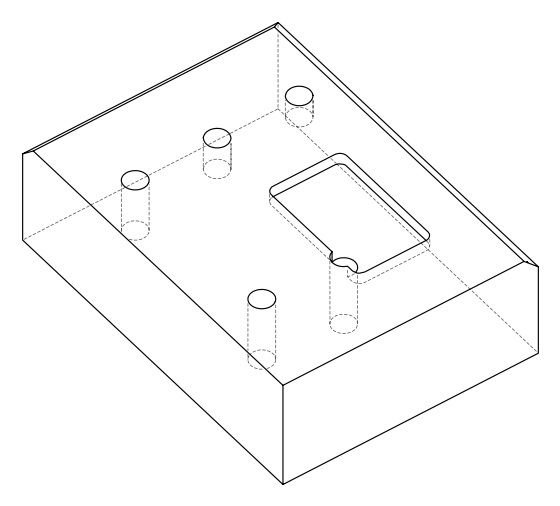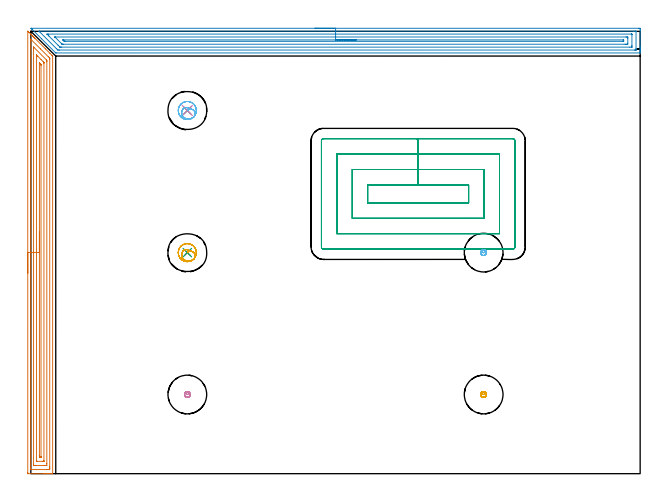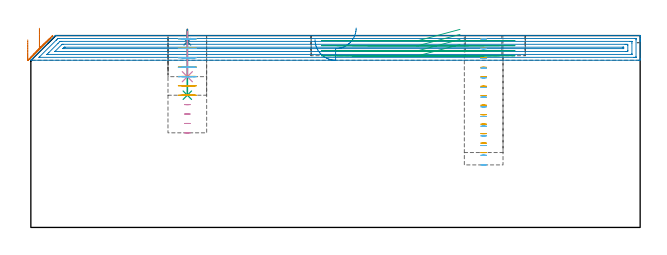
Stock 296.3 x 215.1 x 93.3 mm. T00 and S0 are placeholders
(PLAN: 12 operations, 5 tool changes, 32.2 min)
(1 AREA_MILL | FG_CHAMFER_SURFACE | UGT0205_001 | 8.57 min | 15749 mm3)
(2 AREA_MILL_1 | FG_CHAMFER_SURFACE_1 | UGT0205_001 | 11.81 min | 20747 mm3)
(3 MILL_RECTANGULAR_POCKET | POCKET_RECTANGULAR_STRAIGHT | NXT0201_010 | Follow Part, ap 2.5, ae 75% | 7.1 min | 64698 mm3)
(4 MILL_BLIND_HOLE_FROM_SOLID_MATERIAL | STEP1POCKET | NXT0201_012 | Spiral | 0.59 min | 13131 mm3)
(5 MILL_BLIND_HOLE_FROM_SOLID_MATERIAL_1 | STEP1POCKET_1 | NXT0201_012 | Spiral | 0.7 min | 15795 mm3)
(6 MILL_BLIND_HOLE_FROM_SOLID_MATERIAL_2 | STEP1POCKET_3 | NXT0201_012 | Spiral | 0.75 min | 15500 mm3)
(7 SPOT_DRILL | STEP1POCKET_2 | NXT0321_9005460120000 | 0.05 min | 186 mm3)
(8 SPOT_DRILL_1 | STEP1POCKET_4 | NXT0321_9005460120000 | 0.05 min | 180 mm3)
(9 DRILL_BLIND_HOLE_INTO_CENTER | STEP1POCKET_2 | NXT0301_128 | 0.13 min | 2967 mm3)
(10 DRILL_BLIND_HOLE_INTO_CENTER_1 | STEP1POCKET_4 | NXT0301_128 | 0.09 min | 1955 mm3)
(11 MILL_ROUGH_BLIND_HOLE_CONTOUR | STEP1POCKET_2 | NXT0201_010 | Spiral | 1.38 min | 4897 mm3)
(12 MILL_ROUGH_BLIND_HOLE_CONTOUR_1 | STEP1POCKET_4 | NXT0201_010 | Spiral | 0.99 min | 3412 mm3)
(TOOL UGT0205_001 | Chamfer Mill 20 x 3 x 45 deg. | D20 FL50 Z2)
(TOOL NXT0201_010 | ENDMILL 10mm [2P460-1000-NA 1630] | D10 FL30 Z6)
(TOOL NXT0201_012 | ENDMILL 16mm [2P460-1600-NA 1630] | D16 FL38 Z6)
(TOOL NXT0321_9005460120000 | NC Spot Drill, 142deg, 12mm, Carbide, Uncoated | D12 PA142 FL30 Z2)
(TOOL NXT0301_128 | Carbide Drill 12mm [861.1-1200-036A1-GP GC34] | D12 PA150 FL37.4 Z2)
(OP 1 AREA_MILL)
G17 G21 G94 G90
T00 M6
G54
G17 G0 G90 X-1.5 Y97.591 S1061 M3
G43 Z103.3 H0
Z91.2
G94 G1 Y97.629 Z90.329 F250.
Y97.743 Z89.464
Y97.932 Z88.612
Y98.195 Z87.78
Y98.528 Z86.974
Y98.931 Z86.2
Y99.4 Z85.464
Y99.931 Z84.772
Y100.52 Z84.129
Y101.164 Z83.54
Y101.856 Z83.009
Y102.591 Z82.54
Y103.365 Z82.137
Y104.171 Z81.803
Y105.003 Z81.541
Y105.855 Z81.352
Y106.72 Z81.238
Y107.591 Z81.2
X-1.499 Y215.099
X-1.498 Y215.131
Y215.145
X-1.493 Y215.167 Z81.204
X-1.411 Y215.101 Z81.287
X-1.085 Y214.783 Z81.614
X-0.89 Y214.589 Z81.809
X-0.171 Y213.87 Z82.528
X0.175 Y213.526 Z82.871
X0.657 Y213.041 Z83.357
X0.894 Y212.805 Z83.592
X1.05 Y212.651 Z83.745
X1.199 Y212.5 Z83.897
X1.34 Y212.36 Z84.038
X1.487 Y212.214 Z84.183
X1.629 Y212.071 Z84.327
X1.786 Y211.914 Z84.484
X1.925 Y211.776 Z84.621
X7.136 Y206.564 Z89.835
X9.243 Y204.457 Z91.943
X10.257 Y203.443 Z92.956
X10.543 Y203.156 Z93.239
X10.596 Y203.095 Z93.289
X10.6 Y202.997 Z93.3
Y0.148
X10.598 Y0.01 Z93.289
X10.482 Y0.003 Z93.174
X10.359 Y0. Z93.058
X9.656 Z92.355
X9.07 Z91.769
X8.488 Z91.184
X8.197 Z90.893
X7.613 Z90.309
X7.322 Z90.019
X6.738 Z89.432
X6.155 Z88.85
X-1.138 Z81.559
X-1.434 Y0.004 Z81.263
X-1.492 Y0.01 Z81.205
X-1.499 Y0.07 Z81.199
X-1.5 Y0.594 Z81.2
Y107.591
X-0.086 Z82.614
X-0.085 Y210.841 Z82.615
X-0.084 Y211.022 Z82.616
X-0.08 Y211.23 Z82.62
X-0.078 Y211.315 Z82.622
X-0.026 Y211.265 Z82.674
X0.225 Y211.022 Z82.925
X4.686 Y206.564 Z87.386
X8.488 Y202.762 Z91.188
X9.137 Y202.106 Z91.837
X9.179 Y202.056 Z91.879
X9.181 Y202.016 Z91.881
X9.184 Y201.928 Z91.884
X9.185 Y201.75 Z91.885
X9.186 Y201.395 Z91.886
Y3.269
X9.185 Y2.559 Z91.885
X9.183 Y2.378 Z91.883
X9.179 Y2.031 Z91.879
X8.849 Y2.009 Z91.549
X8.488 Y2.004 Z91.188
X7.983 Y2. Z90.683
X0.107 Y2.001 Z82.807
X-0.033 Y2.003 Z82.667
X-0.058 Y2.006 Z82.642
X-0.079 Y2.01 Z82.621
X-0.08 Y2.041 Z82.62
X-0.084 Y2.195 Z82.616
X-0.085 Y2.378 Z82.615
X-0.086 Y3.089 Z82.614
Y107.591
X1.329 Z84.029
Y206.725
X1.331 Y207.456 Z84.031
X1.332 Y207.457 Z84.032
X1.342 Y207.456 Z84.042
X1.487 Y207.312 Z84.187
X7.613 Y201.187 Z90.313
X7.716 Y201.075 Z90.416
X7.764 Y201.019 Z90.464
X7.768 Y200.808 Z90.468
X7.771 Y200.484 Z90.471
Y200.322
Y4.891
X7.766 Y4.161 Z90.466
X7.763 Y4.007 Z90.463
X7.613 Y4.005 Z90.313
X6.895 Y4. Z89.595
X6.738 Z89.438
X2.52 Z85.22
X1.644 Y4.001 Z84.344
X1.487 Y4.004 Z84.187
X1.336 Y4.01 Z84.036
X1.332 Y4.161 Z84.032
X1.329 Y4.322 Z84.029
Y107.591
X2.743 Z85.443
Y203.501
X2.744 Y203.573 Z85.444
X2.745 Y203.593 Z85.445
X2.746 Z85.446
X2.778 Y203.565 Z85.478
X2.913 Y203.436 Z85.613
X3.354 Y202.997 Z86.054
X4.988 Y201.364 Z87.688
X6.029 Y200.322 Z88.729
X6.201 Y200.148 Z88.901
X6.318 Y200.025 Z89.018
X6.351 Y199.986 Z89.051
X6.354 Y199.975 Z89.054
X6.356 Y199.944 Z89.056
X6.357 Y199.818 Z89.057
Y199.431
Y6.332
X6.354 Y6.164 Z89.054
X6.35 Y6.031 Z89.05
X6.344 Y6.009 Z89.044
X6.323 Y6.006 Z89.023
X6.273 Y6.003 Z88.973
X5.863 Y6. Z88.563
X3.237 Z85.937
X3.182 Z85.882
X2.833 Y6.007 Z85.533
X2.751 Y6.01 Z85.451
X2.747 Y6.063 Z85.447
X2.745 Y6.122 Z85.445
X2.743 Y6.448 Z85.443
Y107.591
X4.157 Z86.857
Y199.431
X4.159 Y199.604 Z86.859
X4.162 Y199.69 Z86.862
X4.163 Y199.719 Z86.863
X4.181 Y199.708 Z86.881
X4.266 Y199.628 Z86.966
X4.47 Y199.431 Z87.17
X4.73 Y199.167 Z87.43
X4.913 Y198.979 Z87.613
X4.935 Y198.954 Z87.635
X4.938 Y198.934 Z87.638
X4.941 Y198.885 Z87.641
X4.942 Y198.785 Z87.642
X4.943 Y198.584 Z87.643
X4.942 Y8.182 Z87.642
X4.941 Y8.08 Z87.641
X4.939 Y8.03 Z87.639
X4.937 Y8.013 Z87.637
X4.906 Y8.01 Z87.606
X4.717 Y8.003 Z87.417
X4.271 Y8.008 Z86.971
X4.168 Y8.01 Z86.868
X4.157 Y8.619 Z86.857
Y107.591
Y108.463 Z86.895
Y109.328 Z87.009
Y110.18 Z87.198
Y111.012 Z87.46
Y111.818 Z87.794
Y112.591 Z88.197
Y113.327 Z88.666
Y114.019 Z89.197
Y114.662 Z89.786
Y115.252 Z90.429
Y115.783 Z91.121
Y116.252 Z91.857
Y116.655 Z92.631
Y116.988 Z93.437
Y117.251 Z94.269
Y117.439 Z95.121
Y117.553 Z95.985
Y117.591 Z96.857
G0 Z103.3
M5
M2
(OP 2 AREA_MILL_1)
G17 G21 G94 G90
T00 M6
G54
G17 G0 G90 X138.2 Y216.6 S1061 M3
G43 Z103.3 H0
Z91.3
G94 G1 X138.238 Z90.428 F250.
X138.352 Z89.564
X138.541 Z88.712
X138.803 Z87.88
X139.137 Z87.074
X139.54 Z86.3
X140.008 Z85.564
X140.54 Z84.872
X141.129 Z84.229
X141.772 Z83.64
X142.464 Z83.109
X143.2 Z82.64
X143.974 Z82.237
X144.78 Z81.903
X145.612 Z81.641
X146.464 Z81.452
X147.328 Z81.338
X148.2 Z81.3
X295.676
X296.009 Y216.598 Z81.301
X296.29 Y216.593 Z81.304
X296.295 Y216.272 Z81.625
X296.3 Y215.663 Z82.235
Y207.546 Z90.348
Y207.019 Z90.877
Y206.673 Z91.223
Y206.147 Z91.749
Y205.801 Z92.094
Y205.108 Z92.792
Y204.86 Z93.039
X296.298 Y204.728 Z93.164
X296.29 Y204.602 Z93.288
X296.123 Y204.6 Z93.3
X12.343
X12.097 Y204.605 Z93.291
X11.966 Y204.733 Z93.164
X11.935 Y204.764 Z93.134
X5.227 Y211.473 Z86.427
X0.862 Y215.836 Z82.06
X0.724 Y215.975 Z81.923
X0.569 Y216.13 Z81.768
X0.426 Y216.272 Z81.623
X0.277 Y216.422 Z81.476
X0.124 Y216.571 Z81.318
X0.112 Y216.592 Z81.297
Y216.595 Z81.294
X0.203 Y216.599 Z81.299
X0.24 Y216.6 Z81.3
X148.2
Y215.186 Z82.714
X293.213
X293.888 Y215.185 Z82.715
X294.11 Y215.183 Z82.717
X294.242 Y215.179 Z82.721
X294.291 Y215.17 Z82.73
X294.293 Y215.142 Z82.758
X294.299 Y214.999 Z82.901
X294.3 Y206.673 Z91.227
X294.299 Y206.272 Z91.628
X294.296 Y206.137 Z91.763
X294.29 Y206.032 Z91.868
X294.282 Y206.02 Z91.88
X294.267 Y206.018 Z91.882
X294.226 Y206.016 Z91.884
X293.888 Y206.014 Z91.886
X293.669
X13.912 Y206.015 Z91.885
X13.237 Y206.02 Z91.88
X13.146 Y206.021 Z91.879
X13.051 Y206.11 Z91.79
X12.855 Y206.299 Z91.601
X12.477 Y206.673 Z91.227
X12.344 Y206.806 Z91.094
X4.299 Y214.851 Z83.049
X4.013 Y215.146 Z82.754
X3.987 Y215.174 Z82.726
X4.007 Y215.179 Z82.721
X4.103 Y215.182 Z82.718
X4.299 Y215.185 Z82.715
X148.2 Y215.186 Z82.714
Y213.772 Z84.128
X291.981 Y213.771 Z84.129
X292.101 Y213.77 Z84.13
X292.22 Y213.767 Z84.133
X292.29 Y213.764 Z84.136
X292.294 Y213.719 Z84.181
X292.297 Y213.654 Z84.246
X292.3 Y213.46 Z84.44
Y208.224 Z89.676
X292.293 Y207.546 Z90.354
X292.29 Y207.45 Z90.45
X292.285 Y207.435 Z90.465
X292.26 Y207.432 Z90.468
X292.219 Y207.43 Z90.47
X292.101 Y207.429 Z90.471
X291.327 Y207.428 Z90.472
X15.025 Y207.429 Z90.471
X14.246 Y207.433 Z90.467
X14.195 Y207.435 Z90.465
X14.131 Y207.477 Z90.423
X14.059 Y207.546 Z90.354
X13.237 Y208.362 Z89.538
X8.768 Y212.831 Z85.069
X7.949 Y213.654 Z84.246
X7.875 Y213.733 Z84.167
X7.862 Y213.765 Z84.135
X7.875 Y213.766 Z84.134
X8.649 Y213.771 Z84.129
X148.2 Y213.772 Z84.128
Y212.357 Z85.543
X289.419 Y212.356 Z85.544
X289.857 Y212.354 Z85.546
X290.156 Y212.35 Z85.55
X290.29 Y212.328 Z85.572
X290.3 Y211.922 Z85.978
Y211.909 Z85.991
Y209.304 Z88.596
X290.29 Y208.868 Z89.032
X289.872 Y208.849 Z89.051
X289.419 Y208.845 Z89.055
X288.984 Y208.843 Z89.057
X15.919
X15.481 Y208.846 Z89.054
X15.256 Y208.85 Z89.05
X15.198 Y208.863 Z89.037
X15.121 Y208.934 Z88.966
X15.025 Y209.025 Z88.875
X11.821 Y212.229 Z85.671
X11.727 Y212.327 Z85.573
X11.706 Y212.353 Z85.547
X11.707 Y212.354 Z85.546
X11.731 Y212.356 Z85.544
X11.885 Y212.357 Z85.543
X148.2
Y210.943 Z86.957
X288.062
X288.23 Y210.941 Z86.959
X288.271 Y210.939 Z86.961
X288.286 Y210.937 Z86.963
X288.29 Y210.929 Z86.971
X288.293 Y210.872 Z87.028
X288.296 Y210.388 Z87.512
X288.29 Y210.275 Z87.625
X288.284 Y210.264 Z87.636
X288.246 Y210.261 Z87.639
X288.159 Y210.259 Z87.641
X287.983 Y210.257 Z87.643
X287.632
X16.717
X16.366 Y210.261 Z87.639
X16.279 Y210.264 Z87.636
X16.241 Y210.269 Z87.631
X16.213 Y210.294 Z87.606
X16.132 Y210.37 Z87.53
X15.919 Y210.58 Z87.32
X15.658 Y210.843 Z87.057
X15.615 Y210.89 Z87.01
X15.577 Y210.932 Z86.968
X15.624 Y210.936 Z86.964
X15.919 Y210.942 Z86.958
X16.015 Y210.943 Z86.957
X148.2
X149.072 Z86.995
X149.937 Z87.109
X150.788 Z87.298
X151.62 Z87.56
X152.426 Z87.894
X153.2 Z88.297
X153.936 Z88.765
X154.628 Z89.296
X155.271 Z89.886
X155.86 Z90.529
X156.392 Z91.221
X156.86 Z91.957
X157.263 Z92.731
X157.597 Z93.537
X157.859 Z94.369
X158.048 Z95.22
X158.162 Z96.085
X158.2 Z96.957
G0 Z103.3
M5
M2
(OP 3 MILL_RECTANGULAR_POCKET)
G17 G21 G94 G90
T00 M6
G54
G17 G0 G90 X208.69 Y140.4 S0 M3
G43 Z103.3 H1
Z96.3
G94 G1 X188.35 Z90.85 F250.
X163.8 F500.
Y131.7
X212.9
Y140.4
X188.35
Y147.9
X156.3
Y124.2
X220.4
Y147.9
X188.35
Y155.4
X148.8
Y116.7
X227.9
Y155.4
X188.35
Y162.9
X142.3
G3 X141.3 Y161.9 R1.
G1 Y110.2
G3 X142.3 Y109.2 R1.
G1 X234.4
G3 X235.4 Y110.2 R1.
G1 Y161.9
G3 X234.4 Y162.9 R1.
G1 X188.35
X187.35
G0 X208.69 Y140.4 Z93.85
G1 X188.35 Z88.4 F250.
X163.8 F500.
Y131.7
X212.9
Y140.4
X188.35
Y147.9
X156.3
Y124.2
X220.4
Y147.9
X188.35
Y155.4
X148.8
Y116.7
X227.9
Y155.4
X188.35
Y162.9
X142.3
G3 X141.3 Y161.9 R1.
G1 Y110.2
G3 X142.3 Y109.2 R1.
G1 X234.4
G3 X235.4 Y110.2 R1.
G1 Y161.9
G3 X234.4 Y162.9 R1.
G1 X188.35
X187.35
G0 X208.69 Y140.4 Z91.4
G1 X188.35 Z85.95 F250.
X163.8 F500.
Y131.7
X212.9
Y140.4
X188.35
Y147.9
X156.3
Y124.2
X220.4
Y147.9
X188.35
Y155.4
X148.8
Y116.7
X227.9
Y155.4
X188.35
Y162.9
X142.3
G3 X141.3 Y161.9 R1.
G1 Y110.2
G3 X142.3 Y109.2 R1.
G1 X234.4
G3 X235.4 Y110.2 R1.
G1 Y161.9
G3 X234.4 Y162.9 R1.
G1 X188.35
X187.35
G0 X208.69 Y140.4 Z88.95
G1 X188.35 Z83.5 F250.
X163.8 F500.
Y131.7
X211.398
X212.9
Y140.4
X188.35
Y147.9
X156.3
Y124.2
X211.398
X220.4
Y147.9
X188.35
Y155.4
X148.8
Y116.7
X227.9
Y155.4
X188.35
Y162.9
X142.3
G3 X141.3 Y161.9 R1.
G1 Y110.2
G3 X142.3 Y109.2 R1.
G1 X234.4
G3 X235.4 Y110.2 R1.
G1 Y161.9
G3 X234.4 Y162.9 R1.
G1 X188.35
X187.35
G0 Z103.3
M5
M2
(OP 4 MILL_BLIND_HOLE_FROM_SOLID_MATERIAL)
G17 G21 G94 G90
T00 M6
G54
G17 G0 G90 X76.1 Y38.5 S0 M3
G43 Z103.3 H1
Z91.727
G94 G3 X76.8 Y39.2 R0.7 F250.
X76.1 Y39.9 R0.7
X74.7 Y38.5 R1.4
X76.1 Y39.9 R-1.4
X75.4 Y39.2 R0.7
X76.1 Y38.5 R0.7
G0 Z87.155
G3 X76.8 Y39.2 R0.7
X76.1 Y39.9 R0.7
X74.7 Y38.5 R1.4
X76.1 Y39.9 R-1.4
X75.4 Y39.2 R0.7
X76.1 Y38.5 R0.7
G0 Z82.582
G3 X76.8 Y39.2 R0.7
X76.1 Y39.9 R0.7
X74.7 Y38.5 R1.4
X76.1 Y39.9 R-1.4
X75.4 Y39.2 R0.7
X76.1 Y38.5 R0.7
G0 Z78.009
G3 X76.8 Y39.2 R0.7
X76.1 Y39.9 R0.7
X74.7 Y38.5 R1.4
X76.1 Y39.9 R-1.4
X75.4 Y39.2 R0.7
X76.1 Y38.5 R0.7
G0 Z73.436
G3 X76.8 Y39.2 R0.7
X76.1 Y39.9 R0.7
X74.7 Y38.5 R1.4
X76.1 Y39.9 R-1.4
X75.4 Y39.2 R0.7
X76.1 Y38.5 R0.7
G0 Z68.864
G3 X76.8 Y39.2 R0.7
X76.1 Y39.9 R0.7
X74.7 Y38.5 R1.4
X76.1 Y39.9 R-1.4
X75.4 Y39.2 R0.7
X76.1 Y38.5 R0.7
G0 Z64.291
G3 X76.8 Y39.2 R0.7
X76.1 Y39.9 R0.7
X74.7 Y38.5 R1.4
X76.1 Y39.9 R-1.4
X75.4 Y39.2 R0.7
X76.1 Y38.5 R0.7
G0 Z59.718
G3 X76.8 Y39.2 R0.7
X76.1 Y39.9 R0.7
X74.7 Y38.5 R1.4
X76.1 Y39.9 R-1.4
X75.4 Y39.2 R0.7
X76.1 Y38.5 R0.7
G0 Z55.145
G3 X76.8 Y39.2 R0.7
X76.1 Y39.9 R0.7
X74.7 Y38.5 R1.4
X76.1 Y39.9 R-1.4
X75.4 Y39.2 R0.7
X76.1 Y38.5 R0.7
G0 Z50.573
G3 X76.8 Y39.2 R0.7
X76.1 Y39.9 R0.7
X74.7 Y38.5 R1.4
X76.1 Y39.9 R-1.4
X75.4 Y39.2 R0.7
X76.1 Y38.5 R0.7
G0 Z46.
G3 X76.8 Y39.2 R0.7
X76.1 Y39.9 R0.7
X74.7 Y38.5 R1.4
X76.1 Y39.9 R-1.4
X75.4 Y39.2 R0.7
X76.1 Y38.5 R0.7
G0 Z103.3
M5
M2
(OP 5 MILL_BLIND_HOLE_FROM_SOLID_MATERIAL_1)
G17 G21 G94 G90
T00 M6
G54
G17 G0 G90 X220.2 Y38.5 S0 M3
G43 Z103.3 H1
Z91.692
G94 G3 X220.9 Y39.2 R0.7 F250.
X220.2 Y39.9 R0.7
X218.8 Y38.5 R1.4
X220.2 Y39.9 R-1.4
X219.5 Y39.2 R0.7
X220.2 Y38.5 R0.7
G0 Z87.085
G3 X220.9 Y39.2 R0.7
X220.2 Y39.9 R0.7
X218.8 Y38.5 R1.4
X220.2 Y39.9 R-1.4
X219.5 Y39.2 R0.7
X220.2 Y38.5 R0.7
G0 Z82.477
G3 X220.9 Y39.2 R0.7
X220.2 Y39.9 R0.7
X218.8 Y38.5 R1.4
X220.2 Y39.9 R-1.4
X219.5 Y39.2 R0.7
X220.2 Y38.5 R0.7
G0 Z77.869
G3 X220.9 Y39.2 R0.7
X220.2 Y39.9 R0.7
X218.8 Y38.5 R1.4
X220.2 Y39.9 R-1.4
X219.5 Y39.2 R0.7
X220.2 Y38.5 R0.7
G0 Z73.262
G3 X220.9 Y39.2 R0.7
X220.2 Y39.9 R0.7
X218.8 Y38.5 R1.4
X220.2 Y39.9 R-1.4
X219.5 Y39.2 R0.7
X220.2 Y38.5 R0.7
G0 Z68.654
G3 X220.9 Y39.2 R0.7
X220.2 Y39.9 R0.7
X218.8 Y38.5 R1.4
X220.2 Y39.9 R-1.4
X219.5 Y39.2 R0.7
X220.2 Y38.5 R0.7
G0 Z64.046
G3 X220.9 Y39.2 R0.7
X220.2 Y39.9 R0.7
X218.8 Y38.5 R1.4
X220.2 Y39.9 R-1.4
X219.5 Y39.2 R0.7
X220.2 Y38.5 R0.7
G0 Z59.438
G3 X220.9 Y39.2 R0.7
X220.2 Y39.9 R0.7
X218.8 Y38.5 R1.4
X220.2 Y39.9 R-1.4
X219.5 Y39.2 R0.7
X220.2 Y38.5 R0.7
G0 Z54.831
G3 X220.9 Y39.2 R0.7
X220.2 Y39.9 R0.7
X218.8 Y38.5 R1.4
X220.2 Y39.9 R-1.4
X219.5 Y39.2 R0.7
X220.2 Y38.5 R0.7
G0 Z50.223
G3 X220.9 Y39.2 R0.7
X220.2 Y39.9 R0.7
X218.8 Y38.5 R1.4
X220.2 Y39.9 R-1.4
X219.5 Y39.2 R0.7
X220.2 Y38.5 R0.7
G0 Z45.615
G3 X220.9 Y39.2 R0.7
X220.2 Y39.9 R0.7
X218.8 Y38.5 R1.4
X220.2 Y39.9 R-1.4
X219.5 Y39.2 R0.7
X220.2 Y38.5 R0.7
G0 Z41.008
G3 X220.9 Y39.2 R0.7
X220.2 Y39.9 R0.7
X218.8 Y38.5 R1.4
X220.2 Y39.9 R-1.4
X219.5 Y39.2 R0.7
X220.2 Y38.5 R0.7
G0 Z36.4
G3 X220.9 Y39.2 R0.7
X220.2 Y39.9 R0.7
X218.8 Y38.5 R1.4
X220.2 Y39.9 R-1.4
X219.5 Y39.2 R0.7
X220.2 Y38.5 R0.7
G0 Z103.3
M5
M2
(OP 6 MILL_BLIND_HOLE_FROM_SOLID_MATERIAL_2)
G17 G21 G94 G90
T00 M6
G54
G17 G0 G90 X220.2 Y107.5 S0 M3
G43 Z103.3 H1
Z91.593
G94 G3 X220.9 Y108.2 R0.7 F250.
X220.2 Y108.9 R0.7
X218.8 Y107.5 R1.4
X220.2 Y108.9 R-1.4
X219.5 Y108.2 R0.7
X220.2 Y107.5 R0.7
G0 Z86.886
G3 X220.9 Y108.2 R0.7
X220.2 Y108.9 R0.7
X218.8 Y107.5 R1.4
X220.2 Y108.9 R-1.4
X219.5 Y108.2 R0.7
X220.2 Y107.5 R0.7
G0 Z82.179
G3 X220.9 Y108.2 R0.7
X220.2 Y108.9 R0.7
X218.8 Y107.5 R1.4
X220.2 Y108.9 R-1.4
X219.5 Y108.2 R0.7
X220.2 Y107.5 R0.7
G0 Z77.471
G3 X220.9 Y108.2 R0.7
X220.2 Y108.9 R0.7
X218.8 Y107.5 R1.4
X220.2 Y108.9 R-1.4
X219.5 Y108.2 R0.7
X220.2 Y107.5 R0.7
G0 Z72.764
G3 X220.9 Y108.2 R0.7
X220.2 Y108.9 R0.7
X218.8 Y107.5 R1.4
X220.2 Y108.9 R-1.4
X219.5 Y108.2 R0.7
X220.2 Y107.5 R0.7
G0 Z68.057
G3 X220.9 Y108.2 R0.7
X220.2 Y108.9 R0.7
X218.8 Y107.5 R1.4
X220.2 Y108.9 R-1.4
X219.5 Y108.2 R0.7
X220.2 Y107.5 R0.7
G0 Z63.35
G3 X220.9 Y108.2 R0.7
X220.2 Y108.9 R0.7
X218.8 Y107.5 R1.4
X220.2 Y108.9 R-1.4
X219.5 Y108.2 R0.7
X220.2 Y107.5 R0.7
G0 Z58.643
G3 X220.9 Y108.2 R0.7
X220.2 Y108.9 R0.7
X218.8 Y107.5 R1.4
X220.2 Y108.9 R-1.4
X219.5 Y108.2 R0.7
X220.2 Y107.5 R0.7
G0 Z53.936
G3 X220.9 Y108.2 R0.7
X220.2 Y108.9 R0.7
X218.8 Y107.5 R1.4
X220.2 Y108.9 R-1.4
X219.5 Y108.2 R0.7
X220.2 Y107.5 R0.7
G0 Z49.229
G3 X220.9 Y108.2 R0.7
X220.2 Y108.9 R0.7
X218.8 Y107.5 R1.4
X220.2 Y108.9 R-1.4
X219.5 Y108.2 R0.7
X220.2 Y107.5 R0.7
G0 Z44.521
G3 X220.9 Y108.2 R0.7
X220.2 Y108.9 R0.7
X218.8 Y107.5 R1.4
X220.2 Y108.9 R-1.4
X219.5 Y108.2 R0.7
X220.2 Y107.5 R0.7
G0 Z39.814
G3 X220.9 Y108.2 R0.7
X220.2 Y108.9 R0.7
X218.8 Y107.5 R1.4
X220.2 Y108.9 R-1.4
X219.5 Y108.2 R0.7
X220.2 Y107.5 R0.7
G0 Z35.107
G3 X220.9 Y108.2 R0.7
X220.2 Y108.9 R0.7
X218.8 Y107.5 R1.4
X220.2 Y108.9 R-1.4
X219.5 Y108.2 R0.7
X220.2 Y107.5 R0.7
G0 Z30.4
G3 X220.9 Y108.2 R0.7
X220.2 Y108.9 R0.7
X218.8 Y107.5 R1.4
X220.2 Y108.9 R-1.4
X219.5 Y108.2 R0.7
X220.2 Y107.5 R0.7
G0 Z103.3
M5
M2
(OP 7 SPOT_DRILL)
G17 G21 G94 G90
T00 M6
G54
G17 G0 G90 X76.1 Y107.5 S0 M3
G43 Z103.3 H0
G94 G81 G98 Z90.3 F250. R96.3
G80
M5
M2
(OP 8 SPOT_DRILL_1)
G17 G21 G94 G90
T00 M6
G54
G17 G0 G90 X76.1 Y176.6 S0 M3
G43 Z103.3 H0
G94 G81 G98 Z90.3 F250. R96.3
G80
M5
M2
(OP 9 DRILL_BLIND_HOLE_INTO_CENTER)
G17 G21 G94 G90
T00 M6
G54
G17 G0 G90 X76.1 Y107.5 S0 M3
G43 Z103.3 H1
G94 G81 G98 Z64.3 F250. R95.3
G80
M5
M2
(OP 10 DRILL_BLIND_HOLE_INTO_CENTER_1)
G17 G21 G94 G90
T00 M6
G54
G17 G0 G90 X76.1 Y176.6 S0 M3
G43 Z103.3 H1
G94 G81 G98 Z73.3 F250. R95.3
G80
M5
M2
(OP 11 MILL_ROUGH_BLIND_HOLE_CONTOUR)
G17 G21 G94 G90
T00 M6
G54
G17 G0 G90 X76.1 Y107.5 S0 M3
G43 Z103.3 H1
Z91.729
G94 G3 X76.36 Y108.861 R0.706 F250.
X74.054 Y108.31 R2.063
X74.522 Y104.037 R2.904
X79.307 Y104.488 R3.633
X79.112 Y110.707 R4.4
X79.307 Y104.488 R-4.4
X79.21 Y107.598 R2.2
X76.1 Y107.5 R2.2
G0 Z87.157
G3 X76.36 Y108.861 R0.706
X74.054 Y108.31 R2.063
X74.522 Y104.037 R2.904
X79.307 Y104.488 R3.633
X79.112 Y110.707 R4.4
X79.307 Y104.488 R-4.4
X79.21 Y107.598 R2.2
X76.1 Y107.5 R2.2
G0 Z82.586
G3 X76.36 Y108.861 R0.706
X74.054 Y108.31 R2.063
X74.522 Y104.037 R2.904
X79.307 Y104.488 R3.633
X79.112 Y110.707 R4.4
X79.307 Y104.488 R-4.4
X79.21 Y107.598 R2.2
X76.1 Y107.5 R2.2
G0 Z78.014
G3 X76.36 Y108.861 R0.706
X74.054 Y108.31 R2.063
X74.522 Y104.037 R2.904
X79.307 Y104.488 R3.633
X79.112 Y110.707 R4.4
X79.307 Y104.488 R-4.4
X79.21 Y107.598 R2.2
X76.1 Y107.5 R2.2
G0 Z73.443
G3 X76.36 Y108.861 R0.706
X74.054 Y108.31 R2.063
X74.522 Y104.037 R2.904
X79.307 Y104.488 R3.633
X79.112 Y110.707 R4.4
X79.307 Y104.488 R-4.4
X79.21 Y107.598 R2.2
X76.1 Y107.5 R2.2
G0 Z68.871
G3 X76.36 Y108.861 R0.706
X74.054 Y108.31 R2.063
X74.522 Y104.037 R2.904
X79.307 Y104.488 R3.633
X79.112 Y110.707 R4.4
X79.307 Y104.488 R-4.4
X79.21 Y107.598 R2.2
X76.1 Y107.5 R2.2
G0 Z64.3
G3 X76.36 Y108.861 R0.706
X74.054 Y108.31 R2.063
X74.522 Y104.037 R2.904
X79.307 Y104.488 R3.633
X79.112 Y110.707 R4.4
X79.307 Y104.488 R-4.4
X79.21 Y107.598 R2.2
X76.1 Y107.5 R2.2
G0 Z103.3
M5
M2
(OP 12 MILL_ROUGH_BLIND_HOLE_CONTOUR_1)
G17 G21 G94 G90
T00 M6
G54
G17 G0 G90 X76.1 Y176.6 S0 M3
G43 Z103.3 H1
Z91.7
G94 G3 X76.36 Y177.961 R0.706 F250.
X74.054 Y177.41 R2.063
X74.522 Y173.137 R2.904
X79.307 Y173.588 R3.633
X79.112 Y179.807 R4.4
X79.307 Y173.588 R-4.4
X79.21 Y176.698 R2.2
X76.1 Y176.6 R2.2
G0 Z87.1
G3 X76.36 Y177.961 R0.706
X74.054 Y177.41 R2.063
X74.522 Y173.137 R2.904
X79.307 Y173.588 R3.633
X79.112 Y179.807 R4.4
X79.307 Y173.588 R-4.4
X79.21 Y176.698 R2.2
X76.1 Y176.6 R2.2
G0 Z82.5
G3 X76.36 Y177.961 R0.706
X74.054 Y177.41 R2.063
X74.522 Y173.137 R2.904
X79.307 Y173.588 R3.633
X79.112 Y179.807 R4.4
X79.307 Y173.588 R-4.4
X79.21 Y176.698 R2.2
X76.1 Y176.6 R2.2
G0 Z77.9
G3 X76.36 Y177.961 R0.706
X74.054 Y177.41 R2.063
X74.522 Y173.137 R2.904
X79.307 Y173.588 R3.633
X79.112 Y179.807 R4.4
X79.307 Y173.588 R-4.4
X79.21 Y176.698 R2.2
X76.1 Y176.6 R2.2
G0 Z73.3
G3 X76.36 Y177.961 R0.706
X74.054 Y177.41 R2.063
X74.522 Y173.137 R2.904
X79.307 Y173.588 R3.633
X79.112 Y179.807 R4.4
X79.307 Y173.588 R-4.4
X79.21 Y176.698 R2.2
X76.1 Y176.6 R2.2
G0 Z103.3
M5
M2
